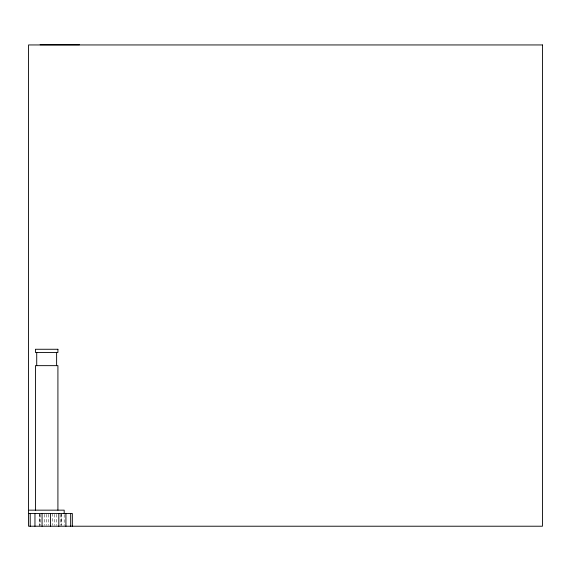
<?xml version="1.0" encoding="UTF-8"?>
<svg xmlns="http://www.w3.org/2000/svg" width="571" height="571" viewBox="0 0 571 571"><rect width="100%" height="100%" fill="white"/><g stroke="black" fill="none" stroke-linecap="round" stroke-linejoin="round"><path stroke-width="0.43" stroke-dasharray="2.85 2.14" d="M64.188 514.621L64.188 525.327M61.468 514.328L61.468 525.37M61.254 513.486L61.254 525.37M60.626 514.328L60.626 525.37M56.565 514.328L56.565 525.37M54.659 514.328L54.659 525.37M52.596 513.486L52.596 525.37M48.292 514.328L48.292 525.37M46.222 514.328L46.222 525.37M44.317 514.328L44.317 525.37M40.263 514.328L40.263 525.37M39.635 513.486L39.635 525.37M39.42 514.328L39.42 526.219"/><path stroke-width="0.86" d="M40.106 44.781L79.44 44.781M29.164 510.16L64.188 510.16L64.188 513.729M28.55 513.486L72.339 513.486L72.339 526.219M70.668 513.486L70.668 526.219M65.922 513.486L65.922 526.219M58.82 513.486L58.82 526.219M57.914 510.16L57.914 365.647L35.431 365.647L35.431 510.16M56.622 352.478L56.622 365.647M50.441 513.486L50.441 526.219M42.068 513.486L42.068 526.219M36.722 352.478L36.722 365.647M34.959 513.486L34.959 526.219M30.213 513.486L30.213 526.219M542.45 44.945L28.55 44.945L28.55 526.219L542.45 526.219L542.45 44.945M57.907 349.266L35.438 349.266L35.438 352.478L57.907 352.478L57.907 349.266"/></g></svg>
